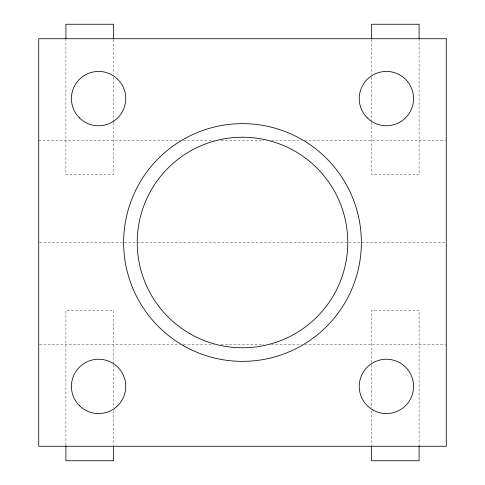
<?xml version="1.0" encoding="UTF-8"?>
<svg xmlns="http://www.w3.org/2000/svg" width="485" height="485" viewBox="0 0 485 485"><rect width="100%" height="100%" fill="white"/><g stroke="black" fill="none" stroke-linecap="round" stroke-linejoin="round"><path stroke-width="0.36" stroke-dasharray="2.42 1.82" d="M38.733 140.62L180.384 140.62M183.415 140.62L213.715 140.62M220.93 140.62L264.07 140.62M271.285 140.62L301.585 140.62M304.616 140.62L445.509 140.62M39.491 242.5L445.509 242.5M39.491 344.38L180.384 344.38M183.415 344.38L213.715 344.38M220.93 344.38L264.07 344.38M271.285 344.38L301.585 344.38M304.616 344.38L445.509 344.38M419.095 38.733L419.095 174.576L371.552 174.576L371.552 122.505M419.095 446.267L419.095 310.424L371.552 310.424L371.552 364.005M371.552 39.491L371.552 74.205M371.552 77.224L371.552 121.747M371.552 364.762L371.552 407.776M371.552 410.795L371.552 446.267M113.448 39.491L113.448 74.205M113.448 77.224L113.448 121.747M113.448 122.505L113.448 174.576L65.905 174.576L65.905 39.491M113.448 364.005L113.448 310.424L65.905 310.424L65.905 446.267M113.448 364.762L113.448 407.776M113.448 410.795L113.448 446.267"/><path stroke-width="0.73" d="M419.095 38.733L419.095 24.25L371.552 24.25L371.552 38.733M419.095 446.267L419.095 460.75L371.552 460.75L371.552 446.267M113.448 38.733L113.448 24.25L65.905 24.25L65.905 38.733M113.448 446.267L113.448 460.75L65.905 460.75L65.905 445.642M446.267 38.733L38.733 38.733L38.733 446.267L446.267 446.267L446.267 38.733M183.069 345.441A118.861 118.861 0 0 0 361.361 242.5A118.861 118.861 0 0 0 183.069 139.559A118.861 118.861 0 0 0 183.069 345.441M367.2 117.8A27.166 27.166 0 0 0 412.65 105.627A27.166 27.166 0 0 0 379.373 72.35A27.166 27.166 0 0 0 367.2 117.8M79.382 117.8A27.166 27.166 0 0 0 124.833 105.627A27.166 27.166 0 0 0 91.562 72.35A27.166 27.166 0 0 0 79.382 117.8M79.382 405.618A27.166 27.166 0 0 0 124.833 393.438A27.166 27.166 0 0 0 91.562 360.167A27.166 27.166 0 0 0 79.382 405.618M372.826 409.934A27.166 27.166 0 0 0 413.578 386.406A27.166 27.166 0 0 0 372.826 362.877A27.166 27.166 0 0 0 372.826 409.934M189.859 333.674A105.281 105.281 0 0 0 347.781 242.5A105.281 105.281 0 0 0 189.859 151.326A105.281 105.281 0 0 0 189.859 333.674"/></g></svg>
